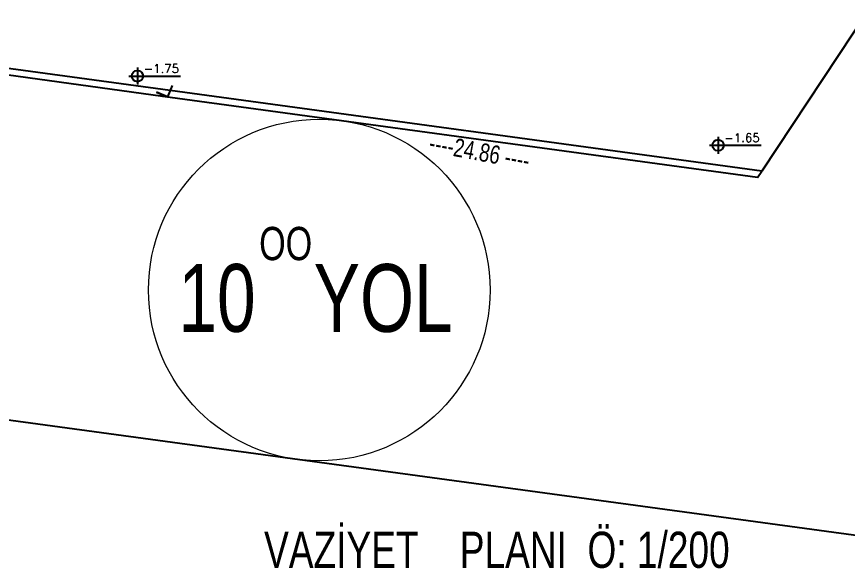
# Model space of a CAD drawing. Extents: x 41749 to 92598, y -24291 to 29432.
# Drawn here: x 43126 to 43734, y -22838 to -22435 of the extents above; entities that cross this region are included whole.
import ezdxf

# ---------------------------------------------------------------- set-up
doc = ezdxf.new("R2010")
doc.units = 0
doc.header["$MEASUREMENT"] = 0
doc.layers.get('0').update_dxf_attribs({"linetype": 'CONTINUOUS'})
for name, color, linetype in [('ADAKENARI', 7, 'CONTINUOUS'), ('MERBAS', 231, 'CONTINUOUS'), ('pafta ismi', 4, 'CONTINUOUS'), ('SEMBOL', 21, 'CONTINUOUS'), ('TEFRIS', 12, 'CONTINUOUS')]:
    doc.layers.add(name, color=color, linetype=linetype)
doc.layers.add('KAPI-GOR', color=153, linetype='CONTINUOUS', lineweight=15)
doc.styles.add('2', font='swisscl.ttf', dxfattribs={"height": 13})
doc.styles.add('KOT', font='ROMANS.SHX')

# ---------------------------------------------------------------- blocks, each defined once
blk = doc.blocks.new('KOTBLK04')
for p, q in [((0, 0.49), (0, -0.49)), ((-0.49, 0), (2.51, 0))]:
    blk.add_line(p, q)
blk.add_circle((0, 0), 0.33)
at = {"color": 7, "style": 'KOT'}
blk.add_attdef('TEMIZ', (0.359, 0.185), '', height=1, dxfattribs=at)
blk = doc.blocks.new('cv')
at = {"layer": 'KAPI-GOR'}
blk.add_circle((30549.22453, -18442.56437), 500, dxfattribs=at)
at = {"layer": 'TEFRIS'}
for p, q in [((32536.02751, -17049.74738), (31844.61796, -18094.17754)), ((30091.52906, -17875.61786), (29368.60985, -17777.16716)), ((30113.05135, -17858.36426), (29388.60985, -17759.70625)), ((30119.07351, -17844.18591), (30105.25168, -17876.72753)), ((30072.71006, -17862.9057), (30105.25168, -17876.72753)), ((30105.25168, -17876.72753), (30072.71006, -17862.9057)), ((31832.36083, -18112.69292), (30091.52906, -17875.61786)), ((31844.61796, -18094.17754), (30113.05135, -17858.36426)), ((31832.36083, -18112.69292), (31844.61796, -18094.17754)), ((32791.53498, -19252.54855), (28959.9744, -18730.74773))]:
    blk.add_line(p, q, dxfattribs=at)
blk.add_arc((30346.06163, -17243.89543), 681.07273, 248.05458921, 248.05768054, dxfattribs=at)
at = {"layer": 'SEMBOL'}
ref = blk.add_blockref('KOTBLK04', (30016.76866, -17816.24648), dxfattribs=dict(at, xscale=50.39999999999418, yscale=50.39999999999418, zscale=50.39999999999418))
ref.add_attrib('TEMIZ', '-1.75', (30034.87067, -17806.94454), dxfattribs={"color": 54, "height": 25.2, "style": 'KOT'})
ref = blk.add_blockref('KOTBLK04', (31716.65693, -18018.68953), dxfattribs=dict(at, xscale=50.39999999999418, yscale=50.39999999999418, zscale=50.39999999999418))
ref.add_attrib('TEMIZ', '-1.65', (31734.75894, -18009.38759), dxfattribs={"color": 54, "height": 25.2, "style": 'KOT'})
at = {"layer": 'KAPI-GOR', "style": '2'}
for s, height, p in [('OO', 97.2405, (30373.32108, -18355.10937)), ('10   YOL', 198.45, (30136.83947, -18565.03361))]:
    blk.add_text(s, height=height, dxfattribs=at).set_placement(p)
at = {"layer": 'MERBAS', "style": '2'}
blk.add_text('----24.86 ----', height=53.34336, rotation=349.5254546, dxfattribs=at).set_placement((30867.32626, -18036.62348))
at = {"layer": 'pafta ismi', "style": '2'}
blk.add_text('VAZİYET    PLANI  Ö: 1/200', height=105.84, dxfattribs=at).set_placement((30387.78058, -19256.00846))

msp = doc.modelspace()

# ---------------------------------------------------------------- block references
at = {"layer": 'ADAKENARI', "xscale": 0.25, "yscale": 0.25, "zscale": 0.25}
msp.add_blockref('cv', (35709.76185, -18024.07549), dxfattribs=at)

doc.saveas('drawing.dxf')
